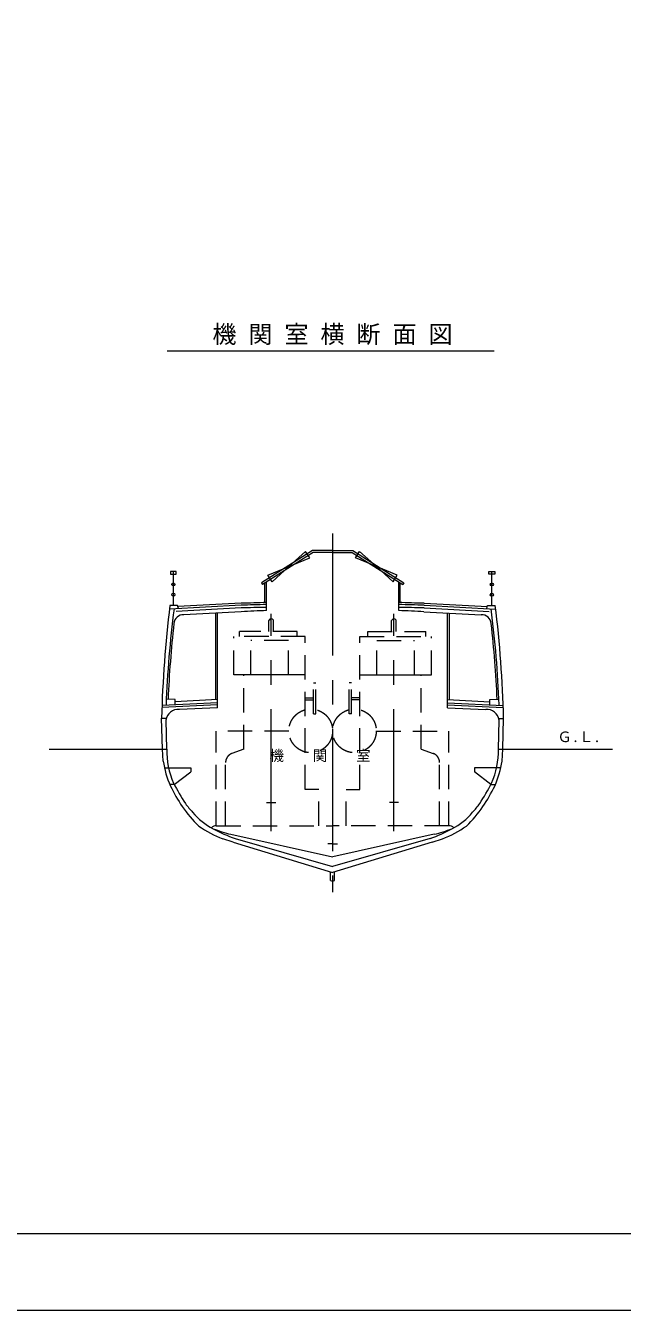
# Model space of a CAD drawing. Units: millimetres, scale not verified. Extents: x -51052 to 51048, y -29700 to 29700.
# Drawn here: x -25981 to -10462, y -29700 to 3692 of the extents above; entities that cross this region are included whole.
import ezdxf
from ezdxf.enums import TextEntityAlignment as Align

# ---------------------------------------------------------------- set-up
doc = ezdxf.new("R2010")
doc.units = ezdxf.units.MM
doc.header["$LTSCALE"] = 100
doc.linetypes.add('USER1', pattern=[50.8, 31.75, -6.35, 6.35, -6.35])
doc.linetypes.add('USER2', pattern=[9.525, 6.35, -3.175])
for name, color, linetype, lineweight in [('0-0_GL', 7, 'Continuous', 18), ('0-3_keijou', 7, 'Continuous', 18), ('0-4_frame', 7, 'Continuous', 18), ('0-5_text', 7, 'Continuous', 18), ('0-6_center', 7, 'USER1', 18)]:
    doc.layers.add(name, color=color, linetype=linetype, lineweight=lineweight)
doc.styles.add('ＭＳ ゴシック', font='')
doc.styles.get('ＭＳ ゴシック').set_extended_font_data('MS Gothic')

msp = doc.modelspace()

# ---------------------------------------------------------------- linework, layer by layer
at = {"layer": '0-0_GL'}
for p, q in [((-25368, -15114.1), (-22310.8, -15114.1)), ((-13684.7, -15114.1), (-10718, -15114.1))]:
    msp.add_line(p, q, dxfattribs=at)
at = {"layer": '0-3_keijou'}
for p, q in [((-18523.8, -9952.3), (-19849.8, -10790.3)), ((-18502.9, -9998.3), (-19823.1, -10832.6)), ((-18593.5, -10144.3), (-18700.3, -9975.2)), ((-17997.8, -9952.3), (-18523.8, -9952.3)), ((-17997.8, -9998.3), (-18502.9, -9998.3)), ((-17997.8, -9952.3), (-17471.8, -9952.3)), ((-17997.8, -9998.3), (-17492.7, -9998.3)), ((-17492.7, -9998.3), (-16172.5, -10832.6)), ((-17471.8, -9952.3), (-16145.7, -10790.3)), ((-17402.1, -10144.3), (-17295.2, -9975.2)), ((-22139.8, -11380.5), (-22139.8, -10508.2)), ((-22139.8, -11380.5), (-22139.8, -10564.6)), ((-19571.4, -10760.7), (-19678.2, -10591.6)), ((-16424.1, -10760.7), (-16317.3, -10591.6)), ((-13855.7, -11380.5), (-13855.7, -10508.2)), ((-13855.7, -11380.5), (-13855.7, -10564.6)), ((-19849.8, -10790.3), (-19823.1, -10832.6)), ((-19759.5, -11303.1), (-19759.5, -10792.5)), ((-19759.5, -11303.1), (-19759.5, -10792.5)), ((-19716.5, -11512.5), (-19716.5, -10765.3)), ((-16279, -11512.5), (-16279, -10765.3)), ((-16236, -11303.1), (-16236, -10792.5)), ((-16236, -11303.1), (-16236, -10792.5)), ((-16145.7, -10790.3), (-16172.5, -10832.6)), ((-20377.4, -11322.7), (-22022.6, -11406.1)), ((-15618.1, -11322.7), (-13972.9, -11406.1)), ((-20376.8, -11372.1), (-22231.5, -11472.5)), ((-20379.8, -11443.8), (-22067.1, -11534.9)), ((-20375.2, -11540.1), (-21866.3, -11618.1)), ((-21036.4, -13829.5), (-21036.4, -11574.7)), ((-20988.4, -14038.1), (-20988.4, -11572.2)), ((-15620.3, -11540.1), (-14129.2, -11618.1)), ((-15618.7, -11372.1), (-13764, -11472.5)), ((-15615.7, -11443.8), (-13928.4, -11534.9)), ((-15007.1, -14038.1), (-15007.1, -11572.2)), ((-14959.1, -13829.5), (-14959.1, -11574.7)), ((-18707.8, -13184), (-20566.8, -13184)), ((-17287.8, -13184), (-15428.8, -13184)), ((-20988.4, -13961.7), (-22436.9, -14030.3)), ((-20988.4, -13910.6), (-22434.7, -13979.1)), ((-22088.3, -13823.2), (-22319.4, -13817.7)), ((-22088.3, -13950), (-22088.3, -13823.2)), ((-20988.4, -13827.2), (-22088.3, -13879.3)), ((-15007.1, -13827.2), (-13907.2, -13879.3)), ((-15007.1, -13910.6), (-13560.8, -13979.1)), ((-15007.1, -13961.7), (-13558.6, -14030.3)), ((-13907.2, -13823.2), (-13676.2, -13817.7)), ((-13907.2, -13950), (-13907.2, -13823.2)), ((-22423.8, -15114.1), (-22445.1, -14311.5)), ((-22423.8, -15114.1), (-22445.1, -14311.5)), ((-22321.4, -14315.4), (-22445, -14315.4)), ((-22310.8, -15114.1), (-22330.9, -14356.1)), ((-20988.4, -14038.1), (-21983.8, -14080.6)), ((-15007.1, -14038.1), (-14011.7, -14080.6)), ((-13684.7, -15114.1), (-13664.6, -14356.1)), ((-13674.1, -14315.4), (-13550.5, -14315.4)), ((-13571.7, -15114.1), (-13550.4, -14311.5)), ((-13571.7, -15114.1), (-13550.4, -14311.5)), ((-22406.8, -15423.7), (-22423.8, -15114.1)), ((-13588.7, -15423.7), (-13571.7, -15114.1)), ((-22374.4, -15602.7), (-21685.7, -15602.7)), ((-21685.7, -15602.7), (-21685.7, -15706.8)), ((-13621.2, -15602.7), (-14309.8, -15602.7)), ((-14309.8, -15602.7), (-14309.8, -15706.8)), ((-22117, -16029.6), (-21685.6, -15706.8)), ((-13879.6, -16028.8), (-14309.9, -15706.8)), ((-22116, -16028.8), (-22235.4, -16028.8)), ((-13879.6, -16028.8), (-13756.5, -16028.8)), ((-19713.8, -16503.4), (-19473.8, -16503.4)), ((-16281.8, -16503.4), (-16521.8, -16503.4)), ((-20642.9, -17325.2), (-18001.5, -17912.1)), ((-15352.6, -17325.2), (-17994, -17912.1)), ((-20583.8, -17529.1), (-20854.5, -17445.9)), ((-20583.8, -17529.1), (-17996.6, -18320.6)), ((-20534.7, -17435), (-17996.9, -18167.7)), ((-17997.8, -17576.4), (-18125, -17576.4)), ((-15411.7, -17529.1), (-17998.9, -18320.6)), ((-15460.8, -17435), (-17998.7, -18167.7)), ((-17997.8, -17576.4), (-17870.5, -17576.4)), ((-15411.7, -17529.1), (-15141, -17445.9)), ((-18051.6, -18528.9), (-18051.6, -18304.9)), ((-17943.9, -18528.9), (-17943.9, -18304.9)), ((-17997.8, -18541.8), (-17997.8, -18828.2))]:
    msp.add_line(p, q, dxfattribs=at)
at = {"layer": '0-3_keijou', "linetype": 'USER2'}
for p, q in [((-19653.8, -12054), (-19653.8, -11771.4)), ((-19533.8, -12054), (-19533.8, -11771.4)), ((-16461.8, -12054), (-16461.8, -11771.4)), ((-16341.8, -12054), (-16341.8, -11771.4)), ((-20566.8, -13184), (-20566.8, -12189)), ((-18707.8, -12189), (-20566.8, -12189)), ((-20422.7, -12189), (-20422.7, -12054)), ((-20127.8, -13184), (-20127.8, -12292)), ((-19146.8, -12292), (-20127.8, -12292)), ((-19146.8, -13184), (-19146.8, -12292)), ((-17287.8, -12189), (-15428.8, -12189)), ((-16848.8, -12292), (-15867.8, -12292)), ((-16848.8, -13184), (-16848.8, -12292)), ((-15867.8, -13184), (-15867.8, -12292)), ((-15572.8, -12189), (-15572.8, -12054)), ((-15428.8, -13184), (-15428.8, -12189)), ((-20303.8, -15114.1), (-20303.8, -13184)), ((-15691.8, -15114.1), (-15691.8, -13184)), ((-18431.8, -14198.1), (-18431.8, -13392.1)), ((-17563.8, -14198.1), (-17563.8, -13392.1)), ((-18707.8, -13782.8), (-18491.8, -13782.8)), ((-18707.8, -13782.8), (-18491.8, -13782.8)), ((-18707.8, -13827.8), (-18491.8, -13827.8)), ((-17287.8, -13782.8), (-17503.8, -13782.8)), ((-17287.8, -13782.8), (-17503.8, -13782.8)), ((-17287.8, -13827.8), (-17503.8, -13827.8)), ((-18491.8, -14198.1), (-18431.8, -14198.1)), ((-17503.8, -14198.1), (-17563.8, -14198.1)), ((-19133.7, -14645.4), (-21022.8, -14645.4)), ((-21022.8, -17107.4), (-21022.8, -14645.4)), ((-16861.8, -14645.4), (-14972.8, -14645.4)), ((-14972.8, -17107.4), (-14972.8, -14645.4)), ((-20303.8, -15114.1), (-20616.5, -15226.7)), ((-15691.8, -15114.1), (-15379.1, -15226.7)), ((-20781.8, -17107.4), (-20781.8, -15461.9)), ((-15213.8, -17107.4), (-15213.8, -15461.9)), ((-21022.8, -17107.4), (-17997.8, -17107.4)), ((-14972.8, -17107.4), (-17997.8, -17107.4))]:
    msp.add_line(p, q, dxfattribs=at)
at = {"layer": '0-3_keijou'}
for points in [[(-18700.3, -9975.2), (-19136.2, -10367.4), (-19571.4, -10760.7)], [(-17295.2, -9975.2), (-16859.3, -10367.4), (-16424.1, -10760.7)], [(-19678.2, -10591.6), (-19136.2, -10367.4), (-18593.5, -10144.3)], [(-16317.3, -10591.6), (-16859.3, -10367.4), (-17402.1, -10144.3)], [(-22009.3, -11460.5), (-22028.9, -11380.5), (-22229.5, -11380.5)], [(-13986.2, -11460.5), (-13966.6, -11380.5), (-13766, -11380.5)]]:
    msp.add_lwpolyline(points, dxfattribs=at)
for points in [[(-22062.3, -10499.6), (-22217.3, -10499.6), (-22217.3, -10564.6), (-22062.3, -10564.6)], [(-13933.2, -10499.6), (-13778.2, -10499.6), (-13778.2, -10564.6), (-13933.2, -10564.6)]]:
    msp.add_lwpolyline(points, close=True, dxfattribs=at)
at = {"layer": '0-3_keijou', "linetype": 'USER2'}
for points in [[(-18915.8, -12189), (-18915.8, -12054), (-20422.7, -12054)], [(-18353.8, -17107.4), (-18353.8, -16159.4), (-18707.8, -16159.4), (-18707.8, -12189)], [(-17641.8, -17107.4), (-17641.8, -16159.4), (-17287.8, -16159.4), (-17287.8, -12189)], [(-17079.8, -12189), (-17079.8, -12054), (-15572.8, -12054)], [(-18491.8, -14198.1), (-18491.8, -13392.1), (-18431.8, -13392.1)], [(-17503.8, -14198.1), (-17503.8, -13392.1), (-17563.8, -13392.1)]]:
    msp.add_lwpolyline(points, dxfattribs=at)
at = {"layer": '0-3_keijou'}
for centre in [(-22139.8, -10831.6), (-13855.7, -10831.6), (-22139.8, -11099.3), (-13855.7, -11099.3)]:
    msp.add_circle(centre, 40, dxfattribs=at)
at = {"layer": '0-3_keijou', "linetype": 'USER2'}
for centre in [(-18565.8, -14639), (-17429.8, -14639)]:
    msp.add_circle(centre, 568, dxfattribs=at)
at = {"layer": '0-3_keijou'}
for centre, radius, start, end in [((-12576.6, -247871.7), 236677.6, 91.72873, 91.8888), ((-23418.9, -247871.7), 236677.6, 88.1112, 88.27127), ((7523, -15041.8), 29977, 172.98457, 178.60409), ((5794.3, -15039.6), 28144.2, 172.70644, 177.80447), ((-21875.8, -11865.9), 248, 87.79111, 176.07647), ((-19011.6, -53687.7), 42266, 90.95568, 91.85505), ((-19010.1, -53616), 42266, 90.95774, 91.85505), ((-18280.5, -53669.1), 42181, 91.95097, 92.84641), ((-17715, -53669.1), 42181, 87.15359, 88.04903), ((-16985.4, -53616), 42266, 88.14495, 89.04226), ((-16983.9, -53687.7), 42266, 88.14495, 89.04432), ((-14119.7, -11865.9), 248, 3.92353, 92.20889), ((-41789.8, -15039.6), 28144.2, 2.19553, 7.29356), ((-43518.5, -15041.8), 29977, 1.39591, 7.01543), ((5794.3, -15039.6), 28099.2, 173.47992, 177.50977), ((-19623.8, -11771.4), 30, 151.46988, 180), ((-19593.8, -11787.7), 64.2, 28.53012, 151.46988), ((-19563.8, -11771.4), 30, 0, 28.53012), ((-16431.8, -11771.4), 30, 151.46988, 180), ((-16401.8, -11787.7), 64.2, 28.53012, 151.46988), ((-16371.8, -11771.4), 30, 0, 28.53012), ((-41789.8, -15039.6), 28099.2, 2.49023, 6.52008), ((-22004.8, -14410.7), 330.7, 86.36956, 170.49989), ((-13990.8, -14410.7), 330.7, 9.50011, 93.63044), ((-20299.7, -15166.5), 2011.9, 178.50642, 204.36686), ((-15695.9, -15166.5), 2011.9, 335.63314, 1.49358), ((-19535.7, -14937.4), 2911.9, 189.61322, 202.9238), ((-16459.8, -14937.4), 2911.9, 337.0762, 350.38678), ((-17381.5, -13605.8), 5318.5, 206.71284, 213.35486), ((-18614.1, -13605.8), 5318.5, 326.64514, 333.28716), ((-17466.8, -13680.9), 5318.5, 206.71284, 213.35486), ((-18528.7, -13680.9), 5318.5, 326.64514, 333.28716), ((-18909.3, -14505.7), 3661.6, 214.984, 225.41222), ((-20200.3, -15359.6), 2001.5, 215.78819, 224.09291), ((-17086.2, -14505.7), 3661.6, 314.58778, 325.016), ((-15795.2, -15359.6), 2001.5, 315.90709, 324.21181), ((-20412.4, -15768.4), 1571.5, 218.75913, 244.00695), ((-15583.1, -15768.4), 1571.5, 295.99305, 321.24087), ((-19758.8, -14631.6), 3020.1, 235.26152, 248.72663), ((-21030.4, -17272.3), 165.1, 87.36098, 135.6567), ((-19499.3, -14368), 3237, 240.33999, 251.34472), ((-19893.5, -14144), 3268.2, 248.31545, 256.7447), ((-16496.2, -14368), 3237, 288.65528, 299.66001), ((-16102, -14144), 3268.2, 283.2553, 291.68455), ((-16236.7, -14631.6), 3020.1, 291.27337, 304.73848), ((-14965.2, -17272.3), 165.1, 44.3433, 92.63902), ((-17996.6, -18418.3), 123.6, 243.57356, 269.47405), ((-17998.9, -18418.3), 123.6, 270.52595, 296.42644)]:
    msp.add_arc(centre, radius, start, end, dxfattribs=at)
at = {"layer": '0-3_keijou', "linetype": 'USER2'}
for centre, start, end in [((-20531.8, -15461.9), 109.80228, 180), ((-15463.8, -15461.9), 0, 70.19772)]:
    msp.add_arc(centre, 250, start, end, dxfattribs=at)
at = {"layer": '0-4_frame'}
for points in [[(-51051.5, -29700.1), (51048.5, -29700.1), (51048.5, 29699.9), (-51051.5, 29699.9)], [(-49051.5, -27700.1), (49048.5, -27700.1), (49048.5, 27699.9), (-49051.5, 27699.9)]]:
    msp.add_lwpolyline(points, close=True, dxfattribs=at)
at = {"layer": '0-5_text'}
msp.add_line((-22303.2, -4762.8), (-13799.5, -4762.8), dxfattribs=at)
at = {"layer": '0-6_center'}
for p, q in [((-17997.8, -9507.1), (-17997.8, -18823.3)), ((-19593.8, -17248.8), (-19593.8, -11599.8)), ((-16401.8, -17248.8), (-16401.8, -11599.8))]:
    msp.add_line(p, q, dxfattribs=at)

# ---------------------------------------------------------------- texts
at = {"layer": '0-5_text', "style": 'ＭＳ ゴシック'}
for s, height, p in [('機 関 室 横 断 面 図', 458.2, (-21122.8, -4694.2)), ('Ｇ.Ｌ.', 274.9, (-12150, -15012.5)), ('機\u3000\u3000関\u3000\u3000室', 274.9, (-19637.3, -15501.5))]:
    msp.add_text(s, height=height, dxfattribs=at).set_placement(p, align=Align.BOTTOM_LEFT)

doc.saveas('drawing.dxf')
